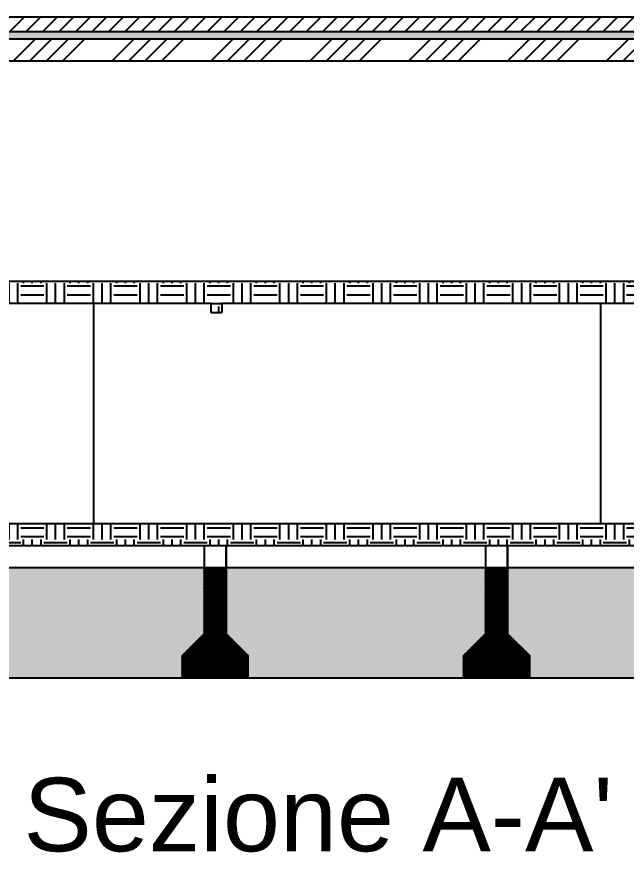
# Model space of a CAD drawing. Header units: millimetres. Extents: x 1251.1 to 1334.1, y 1577.6 to 1641.3.
# Drawn here: x 1273.82 to 1282.12, y 1593.04 to 1604.42 of the extents above; entities that cross this region are included whole.
import ezdxf

# ---------------------------------------------------------------- set-up
doc = ezdxf.new("R2010")
doc.units = ezdxf.units.MM
doc.linetypes.add('ACAD_ISO02W100', pattern=[15, 12, -3])
doc.layers.add('MURATURA', color=140, linetype='Continuous')
doc.styles.get("Standard").update_dxf_attribs({"font": 'Arial.ttf'})

msp = doc.modelspace()

# ---------------------------------------------------------------- hatches: boundary and pattern name
at = {"layer": 'MURATURA', "linetype": 'ByBlock'}
h = msp.add_hatch(dxfattribs=at)
h.set_pattern_fill('ANSI31', color=170, scale=0.05)
h.set_pattern_definition([(45, (-4.06828, 0), (-0.112253202, 0.112253202), [])])
h.paths.add_polyline_path([(1271.36, 1604.422), (1271.36, 1604.222), (1285.161, 1604.222), (1285.163, 1604.422)])
h = msp.add_hatch(color=256, dxfattribs=at)
h.dxf.hatch_style = 1
h.set_gradient(color1=(255, 255, 255), tint=1)
h.paths.add_polyline_path([(1271.36, 1604.222), (1271.36, 1604.122), (1285.16, 1604.122), (1285.161, 1604.222)])
h = msp.add_hatch(dxfattribs=at)
h.set_pattern_fill('ANSI34', color=170, scale=0.05)
h.set_pattern_definition([(45, (-4.0683, 0), (-0.6735192, 0.6735192), []), (45, (-3.8438, 0), (-0.6735192, 0.6735192), []), (45, (-3.6193, 0), (-0.6735192, 0.6735192), []), (45, (-3.3948, 0), (-0.6735192, 0.6735192), [])])
h.paths.add_polyline_path([(1272.06, 1604.122), (1272.06, 1603.822), (1276.21, 1603.822), (1279.655, 1603.822), (1284.46, 1603.822), (1284.46, 1604.122)])
h = msp.add_hatch(dxfattribs=at)
h.set_pattern_fill('EARTH', color=2, scale=0.05)
h.set_pattern_definition([(0, (-4.06828, 0), (0.3175, 0.3175), [0.3175, -0.3175]), (0, (-4.06828, 0.11906), (0.3175, 0.3175), [0.3175, -0.3175]), (0, (-4.06828, 0.23813), (0.3175, 0.3175), [0.3175, -0.3175]), (90, (-4.0286, 0.2778), (-0.3175, 0.3175), [0.3175, -0.3175]), (90, (-3.90953, 0.2778), (-0.3175, 0.3175), [0.3175, -0.3175]), (90, (-3.79047, 0.2778), (-0.3175, 0.3175), [0.3175, -0.3175])])
h.paths.add_polyline_path([(1284.46, 1597.222), (1284.76, 1597.222), (1284.76, 1597.522), (1284.46, 1597.522), (1279.035, 1597.522), (1276.856, 1597.522), (1274.78, 1597.522), (1272.06, 1597.522), (1271.76, 1597.522), (1271.76, 1597.222), (1272.06, 1597.222)])
h.paths.add_polyline_path([(1271.76, 1600.822), (1271.76, 1600.522), (1276.46, 1600.522), (1276.46, 1600.395), (1276.61, 1600.395), (1276.61, 1600.522), (1284.76, 1600.522), (1284.76, 1600.822)])
at = {"layer": 'MURATURA', "linetype": 'ACAD_ISO02W100'}
h = msp.add_hatch(dxfattribs=at)
h.set_pattern_fill('NET3', color=1, scale=0.005)
h.set_pattern_definition([(0, (-4.068284, 0), (0, 0.015875), []), (60, (-4.068284, 0), (-0.01374815329, 0.0079375), []), (120, (-4.068284, 0), (-0.01374815329, -0.0079375), [])])
h.paths.add_polyline_path([(1284.16, 1595.722), (1284.16, 1595.422), (1285.06, 1595.422), (1285.06, 1595.722), (1284.76, 1596.02), (1284.76, 1596.922), (1284.46, 1596.922), (1284.46, 1596.02)])
h.paths.add_polyline_path([(1280.804, 1595.422), (1280.804, 1595.722), (1280.504, 1596.02), (1280.504, 1596.222), (1280.504, 1596.922), (1280.204, 1596.922), (1280.204, 1596.02), (1279.904, 1595.722), (1279.904, 1595.422)])
h.paths.add_polyline_path([(1276.971, 1595.422), (1276.971, 1595.722), (1276.671, 1596.02), (1276.671, 1596.222), (1276.671, 1596.922), (1276.371, 1596.922), (1276.371, 1596.02), (1276.071, 1595.722), (1276.071, 1595.422)])
h.paths.add_polyline_path([(1272.36, 1595.422), (1272.36, 1595.722), (1272.06, 1596.02), (1272.06, 1596.222), (1272.06, 1596.922), (1271.76, 1596.922), (1271.76, 1596.02), (1271.46, 1595.722), (1271.46, 1595.422)])
h.paths.add_polyline_path([(1299.861, 1595.422), (1299.861, 1595.722), (1299.561, 1596.02), (1299.561, 1596.922), (1299.261, 1596.922), (1299.261, 1596.02), (1298.961, 1595.722), (1298.961, 1595.422)])
h.paths.add_polyline_path([(1304.745, 1595.422), (1304.745, 1595.722), (1304.445, 1596.02), (1304.445, 1596.922), (1304.145, 1596.922), (1304.145, 1596.02), (1303.845, 1595.722), (1303.845, 1595.422)])
h.paths.add_polyline_path([(1308.16, 1595.422), (1308.16, 1595.722), (1307.86, 1596.02), (1307.86, 1596.922), (1307.56, 1596.922), (1307.56, 1596.02), (1307.26, 1595.722), (1307.26, 1595.422)])
h.paths.add_polyline_path([(1312.561, 1595.422), (1312.561, 1595.722), (1312.261, 1596.02), (1312.261, 1596.922), (1311.961, 1596.922), (1311.961, 1596.02), (1311.661, 1595.722), (1311.661, 1595.422)])
at = {"layer": 'MURATURA', "linetype": 'ByBlock'}
h = msp.add_hatch(dxfattribs=at)
h.set_pattern_fill('GRAVEL', color=8, scale=0.05)
h.set_pattern_definition([(228.0127875, (-3.15388, 1.27), (-10.160000001, -11.4299999993), [0.1708607, -16.9152418]), (184.969741, (-3.268184, 1.143), (15.239999994, 1.2700000723), [0.29320236, -29.02702445]), (132.510447, (-3.56028, 1.1176), (12.7000000054, -13.969999995), [0.20674076, -20.4673614]), (267.273689, (-4.055584, 0.8001), (1.2700000027, 25.3999999999), [0.26700226, -26.4332187]), (292.8336542, (-4.068284, 0.5334), (-6.3500000005, 15.2399999998), [0.26181685, -25.9199039]), (357.273689, (-3.966684, 0.2921), (-25.3999999999, 1.2700000027), [0.26700226, -26.4332187]), (37.6942405, (-3.699984, 0.2794), (-16.5099999993, -12.700000001), [0.3530968, -34.95655766]), (72.2553284, (-3.420584, 0.4953), (8.8900000024, 27.9399999992), [0.33335976, -33.0026283]), (121.4295656, (-3.318984, 0.8128), (-10.1600000014, 16.5099999991), [0.2679065, -26.52277285]), (175.2363583, (-3.45868, 1.0414), (13.97, -1.270000002), [0.30585664, -14.9869685]), (222.3974378, (-3.763484, 1.0668), (-15.2399999995, -13.9700000005), [0.39553896, -39.15838626]), (138.814075, (-2.79828, 0.7874), (-8.8899999995, 7.6200000006), [0.1350023, -13.3652829]), (171.4692344, (-2.899884, 0.8763), (16.5100000004, -2.5399999971), [0.256841, -25.4273195]), (225, (-3.1539, 0.9144), (-3e-16, -1.27), [0.1796047, -1.61644655]), (203.1985905, (-3.24278, 1.0668), (6.35, 2.54), [0.09672066, -9.5753112]), (291.80141, (-3.33168, 1.0287), (-1.27, 3.81), [0.1367828, -6.7023765]), (30.963757, (-3.28088, 0.9017), (3.81, 2.54), [0.2221598, -7.1831491]), (161.565051, (-3.0904, 1.016), (2.54, -1.27), [0.1606436, -3.85544906]), (16.3895403, (-4.068284, 1.0287), (12.7, 3.81), [0.225044, -22.2794133]), (70.346176, (-3.85238, 1.0922), (-5.0800000005, -13.97), [0.1887995, -18.69110784]), (293.1985905, (-3.09038, 1.27), (-2.54, 6.35), [0.19344005, -9.4785918]), (343.6104597, (-3.014184, 1.0922), (-12.7000000003, 3.809999999), [0.225044, -22.2794133]), (339.443955, (-4.06828, 0.2413), (-6.35, 2.54), [0.2170176, -10.63386716]), (294.7751406, (-3.86508, 0.1651), (-6.3500000076, 13.9699999966), [0.18183606, -18.0017967]), (66.8014095, (-3.07768, 0), (2.54, 6.35), [0.19344005, -9.4785918]), (17.3540246, (-3.00148, 0.1778), (-16.5099999997, -5.080000001), [0.2128914, -21.076188]), (69.443955, (-3.69998, 0), (-2.54, -6.35), [0.1085088, -10.74237596]), (101.309932, (-3.15388, 0), (-1.27, 5.08), [0.0647573, -6.4109975]), (165.963757, (-3.16658, 0.0635), (3.81, -1.27), [0.26181685, -4.9745273]), (186.009006, (-3.420584, 0.127), (12.7, 1.2700000007), [0.2426335, -24.0206824]), (303.690068, (-3.2809, 0.7874), (-1.27, 2.54), [0.18316194, -4.3958882]), (353.1572266, (-3.179284, 0.635), (21.5900000001, -2.5399999989), [0.3197784, -31.6580045]), (60.945396, (-2.86178, 0.5969), (-5.08, -8.89), [0.1307541, -12.94469616]), (90, (-2.7983, 0.7112), (-1.27, 1.27), [0.0762, -1.1938]), (120.256437, (-3.44598, 0.1651), (5.0799999994, -8.8900000004), [0.1764335, -17.4669704]), (48.0127875, (-3.53488, 0.3175), (10.160000001, 11.4299999993), [0.34172144, -16.7443811]), (0, (-3.3063, 0.5715), (1.27, 1.27), [0.3302, -0.9398]), (325.3048465, (-2.97608, 0.5715), (12.7000000048, -8.889999993), [0.2008048, -19.8796584]), (254.054604, (-2.81098, 0.4572), (-1.27, -5.08), [0.18491454, -9.060825]), (207.6459754, (-2.861784, 0.2794), (-24.1300000009, -12.6999999983), [0.30107255, -29.8062322]), (175.4260787, (-3.128484, 0.1397), (-16.51, 1.27), [0.3185147, -31.5329232])])
h.paths.add_polyline_path([(1276.071, 1595.422), (1276.071, 1595.722), (1276.371, 1596.02), (1276.371, 1596.922), (1272.06, 1596.922), (1272.06, 1596.222), (1272.06, 1596.02), (1272.36, 1595.722), (1272.36, 1595.422)])
h.paths.add_polyline_path([(1279.904, 1595.422), (1279.904, 1595.722), (1280.204, 1596.02), (1280.204, 1596.922), (1276.671, 1596.922), (1276.671, 1596.222), (1276.671, 1596.02), (1276.971, 1595.722), (1276.971, 1595.422)])
h.paths.add_polyline_path([(1280.504, 1596.922), (1280.504, 1596.222), (1280.504, 1596.02), (1280.804, 1595.722), (1280.804, 1595.422), (1284.16, 1595.422), (1284.16, 1595.722), (1284.46, 1596.02), (1284.46, 1596.922)])
h.paths.add_polyline_path([(1304.145, 1596.922), (1299.561, 1596.922), (1299.561, 1596.02), (1299.861, 1595.722), (1299.861, 1595.422), (1303.845, 1595.422), (1303.845, 1595.722), (1304.145, 1596.02)])
h.paths.add_polyline_path([(1307.56, 1596.922), (1304.445, 1596.922), (1304.445, 1596.02), (1304.745, 1595.722), (1304.745, 1595.422), (1307.26, 1595.422), (1307.26, 1595.722), (1307.56, 1596.02)])
h.paths.add_polyline_path([(1311.961, 1596.922), (1307.86, 1596.922), (1307.86, 1596.02), (1308.16, 1595.722), (1308.16, 1595.422), (1311.661, 1595.422), (1311.661, 1595.722), (1311.961, 1596.02)])

# ---------------------------------------------------------------- linework, layer by layer
for p, q in [((1271.36, 1604.422), (1285.163, 1604.422)), ((1271.36, 1604.222), (1285.16, 1604.222)), ((1271.36, 1604.122), (1285.16, 1604.122)), ((1272.06, 1603.822), (1276.21, 1603.822)), ((1276.21, 1603.822), (1279.655, 1603.822)), ((1279.655, 1603.822), (1284.76, 1603.822)), ((1271.76, 1600.822), (1284.76, 1600.822)), ((1271.76, 1600.522), (1276.46, 1600.522)), ((1274.86, 1600.522), (1274.86, 1597.522)), ((1276.46, 1600.522), (1276.46, 1600.395)), ((1276.61, 1600.522), (1276.61, 1600.395)), ((1276.61, 1600.522), (1284.76, 1600.522)), ((1281.767, 1600.522), (1281.767, 1597.522)), ((1276.46, 1600.395), (1276.61, 1600.395)), ((1272.06, 1597.522), (1274.78, 1597.522)), ((1274.78, 1597.522), (1276.856, 1597.522)), ((1276.856, 1597.522), (1279.035, 1597.522)), ((1279.035, 1597.522), (1284.46, 1597.522)), ((1272.06, 1597.222), (1284.46, 1597.222)), ((1276.371, 1597.222), (1276.371, 1596.02)), ((1276.671, 1596.622), (1276.671, 1597.222)), ((1276.671, 1597.222), (1276.671, 1596.222)), ((1280.204, 1597.222), (1280.204, 1596.02)), ((1280.504, 1596.622), (1280.504, 1597.222)), ((1280.504, 1597.222), (1280.504, 1596.222)), ((1270.117, 1596.922), (1285.946, 1596.922)), ((1276.671, 1596.222), (1276.671, 1596.02)), ((1280.504, 1596.222), (1280.504, 1596.02)), ((1276.071, 1595.722), (1276.371, 1596.02)), ((1276.671, 1596.02), (1276.971, 1595.722)), ((1279.904, 1595.722), (1280.204, 1596.02)), ((1280.504, 1596.02), (1280.804, 1595.722)), ((1276.071, 1595.722), (1276.071, 1595.422)), ((1276.071, 1595.722), (1276.071, 1595.422)), ((1276.971, 1595.422), (1276.971, 1595.722)), ((1276.971, 1595.422), (1276.971, 1595.722)), ((1279.904, 1595.722), (1279.904, 1595.422)), ((1280.804, 1595.422), (1280.804, 1595.722)), ((1272.36, 1595.422), (1284.16, 1595.422)), ((1276.071, 1595.422), (1276.971, 1595.422)), ((1276.071, 1595.422), (1276.971, 1595.422)), ((1279.904, 1595.422), (1280.804, 1595.422))]:
    msp.add_line(p, q, dxfattribs=at)

# ---------------------------------------------------------------- texts
at = {"layer": 'MURATURA', "linetype": 'ACAD_ISO02W100', "insert": (1273.908, 1594.059), "char_height": 1, "attachment_point": 1}
msp.add_mtext_dynamic_manual_height_columns("Sezione A-A'", width=12.89948, gutter_width=12.5, heights=[0], dxfattribs=at)

doc.saveas('drawing.dxf')
